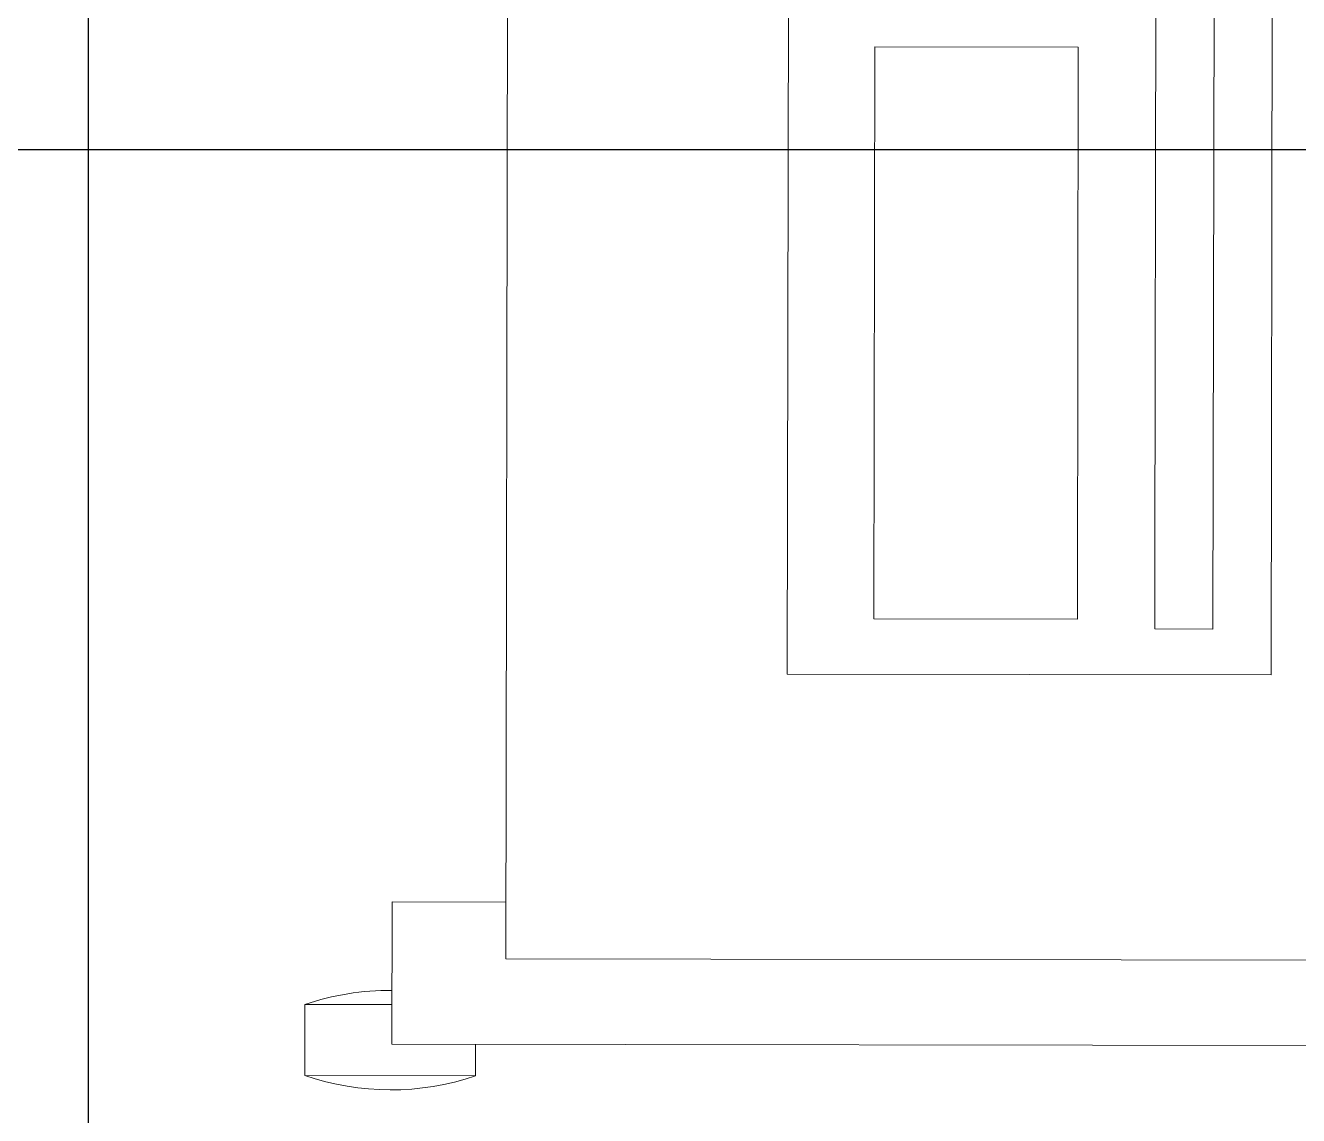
# Model space of a CAD drawing. Extents: x -560814 to 57327, y -29287 to 19916.
# Drawn here: x 37583.9 to 38031.3, y -12569.6 to -12186.3 of the extents above; entities that cross this region are included whole.
import ezdxf

# ---------------------------------------------------------------- set-up
doc = ezdxf.new("R2010")
doc.units = 0
doc.header["$LTSCALE"] = 0.25
doc.linetypes.add('DASHDOT', pattern=[25.4, 12.7, -6.35, 0, -6.35])
doc.layers.add('01-First Floor$0$FALSE CEILING', color=251, linetype='Continuous')
for name, color, linetype, lineweight in [('01-First Floor$0$LOADING', 253, 'Continuous', 5), ('01-First Floor$0$TME-MEDICAL EQUIPMENT', 42, 'Continuous', 13), ('E-LITE-CLNG-CNDT', 6, 'DASHDOT', 35)]:
    doc.layers.add(name, color=color, linetype=linetype, lineweight=lineweight)

# ---------------------------------------------------------------- blocks, each defined once
blk = doc.blocks.new('01-First Floor$0$workstation')
at = {"layer": '01-First Floor$0$LOADING'}
for p, q in [((2855.414, -990.761, 0), (2855.412, -991.872, 0)), ((2855.414, -990.761, 0), (2861.414, -990.771, 0)), ((2861.414, -990.771, 0), (2861.41, -993.271, 0)), ((2800.355, -991.781, 0), (2858.355, -991.877, 0)), ((2858.355, -991.877, 0), (2858.347, -996.877, 0)), ((2858.353, -993.266, 0), (2861.41, -993.271, 0)), ((2804.35, -994.788, 0), (2854.35, -994.87, 0)), ((2854.35, -994.87, 0), (2854.249, -1055.87, 0)), ((2858.347, -996.877, 0), (2854.347, -996.87, 0)), ((2827.457, -1004.855, 0), (2827.383, -1049.855, 0)), ((2827.457, -1004.855, 0), (2844.457, -1004.883, 0)), ((2844.457, -1004.883, 0), (2844.383, -1049.883, 0)), ((2829.442, -1039.863, 0), (2829.498, -1006.47, 0)), ((2829.498, -1006.47, 0), (2831.541, -1006.474, 0)), ((2831.541, -1006.474, 0), (2831.537, -1008.969, 0)), ((2834.231, -1026.922, 0), (2834.264, -1006.819, 0)), ((2834.264, -1006.819, 0), (2841.415, -1006.831, 0)), ((2841.415, -1006.831, 0), (2841.382, -1026.934, 0)), ((2831.537, -1008.969, 0), (2831.485, -1039.866, 0)), ((2841.382, -1026.934, 0), (2834.231, -1026.922, 0))]:
    blk.add_line(p, q, dxfattribs=at)
for centre, start, end in [((2858.4, -999.516, 0), 70.9805, 108.8298), ((2858.425, -984.516, 0), 269.5485, 288.8298)]:
    blk.add_arc(centre, 9.25, start, end, dxfattribs=at)
blk = doc.blocks.new('01-First Floor')
at = {"layer": '01-First Floor$0$FALSE CEILING', "linetype": 'Continuous'}
for p, q in [((37606, -12830), (37606, -8830)), ((34976, -12230), (38476, -12230))]:
    blk.add_line(p, q, dxfattribs=at)
at = {"layer": '01-First Floor$0$TME-MEDICAL EQUIPMENT', "xscale": 10, "yscale": 10, "zscale": 10, "rotation": 180}
blk.add_blockref('01-First Floor$0$workstation', (66296.22, -22463.23, -0.1), dxfattribs=at)

msp = doc.modelspace()

# ---------------------------------------------------------------- block references
at = {"layer": 'E-LITE-CLNG-CNDT'}
msp.add_blockref('01-First Floor', (0, 0), dxfattribs=at)

doc.saveas('drawing.dxf')
